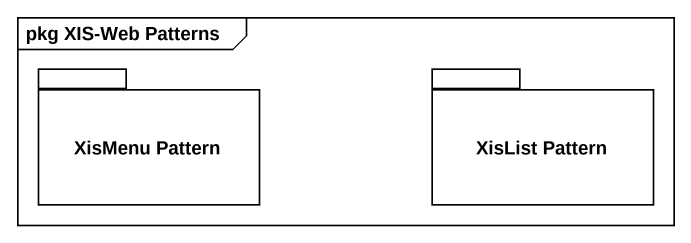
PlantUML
@startuml
mainframe pkg XIS-Web Patterns
package "XisMenu Pattern" as XisMenu_Pattern {
}
package "XisList Pattern" as XisList_Pattern {
}
@enduml
